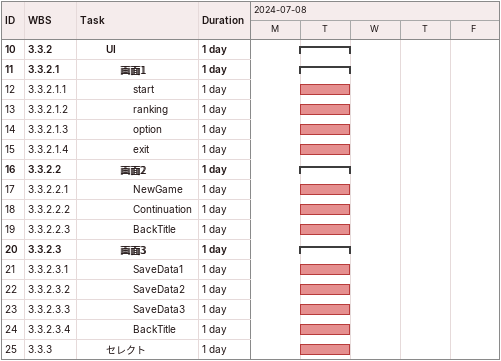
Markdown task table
| ID | WBS | Task | Duration | Start | Finish |
|---|---|---|---|---|---|
| 10 | 3.3.2 | **UI** | 1d | 2024-07-09 | 2024-07-09 |
| 11 | 3.3.2.1 | **画面1** | 1d | 2024-07-09 | 2024-07-09 |
| 12 | 3.3.2.1.1 | start | 1d | 2024-07-09 | 2024-07-09 |
| 13 | 3.3.2.1.2 | ranking | 1d | 2024-07-09 | 2024-07-09 |
| 14 | 3.3.2.1.3 | option | 1d | 2024-07-09 | 2024-07-09 |
| 15 | 3.3.2.1.4 | exit | 1d | 2024-07-09 | 2024-07-09 |
| 16 | 3.3.2.2 | **画面2** | 1d | 2024-07-09 | 2024-07-09 |
| 17 | 3.3.2.2.1 | NewGame | 1d | 2024-07-09 | 2024-07-09 |
| 18 | 3.3.2.2.2 | Continuation | 1d | 2024-07-09 | 2024-07-09 |
| 19 | 3.3.2.2.3 | BackTitle | 1d | 2024-07-09 | 2024-07-09 |
| 20 | 3.3.2.3 | **画面3** | 1d | 2024-07-09 | 2024-07-09 |
| 21 | 3.3.2.3.1 | SaveData1 | 1d | 2024-07-09 | 2024-07-09 |
| 22 | 3.3.2.3.2 | SaveData2 | 1d | 2024-07-09 | 2024-07-09 |
| 23 | 3.3.2.3.3 | SaveData3 | 1d | 2024-07-09 | 2024-07-09 |
| 24 | 3.3.2.3.4 | BackTitle | 1d | 2024-07-09 | 2024-07-09 |
| 25 | 3.3.3 | セレクト | 1d | 2024-07-09 | 2024-07-09 |
